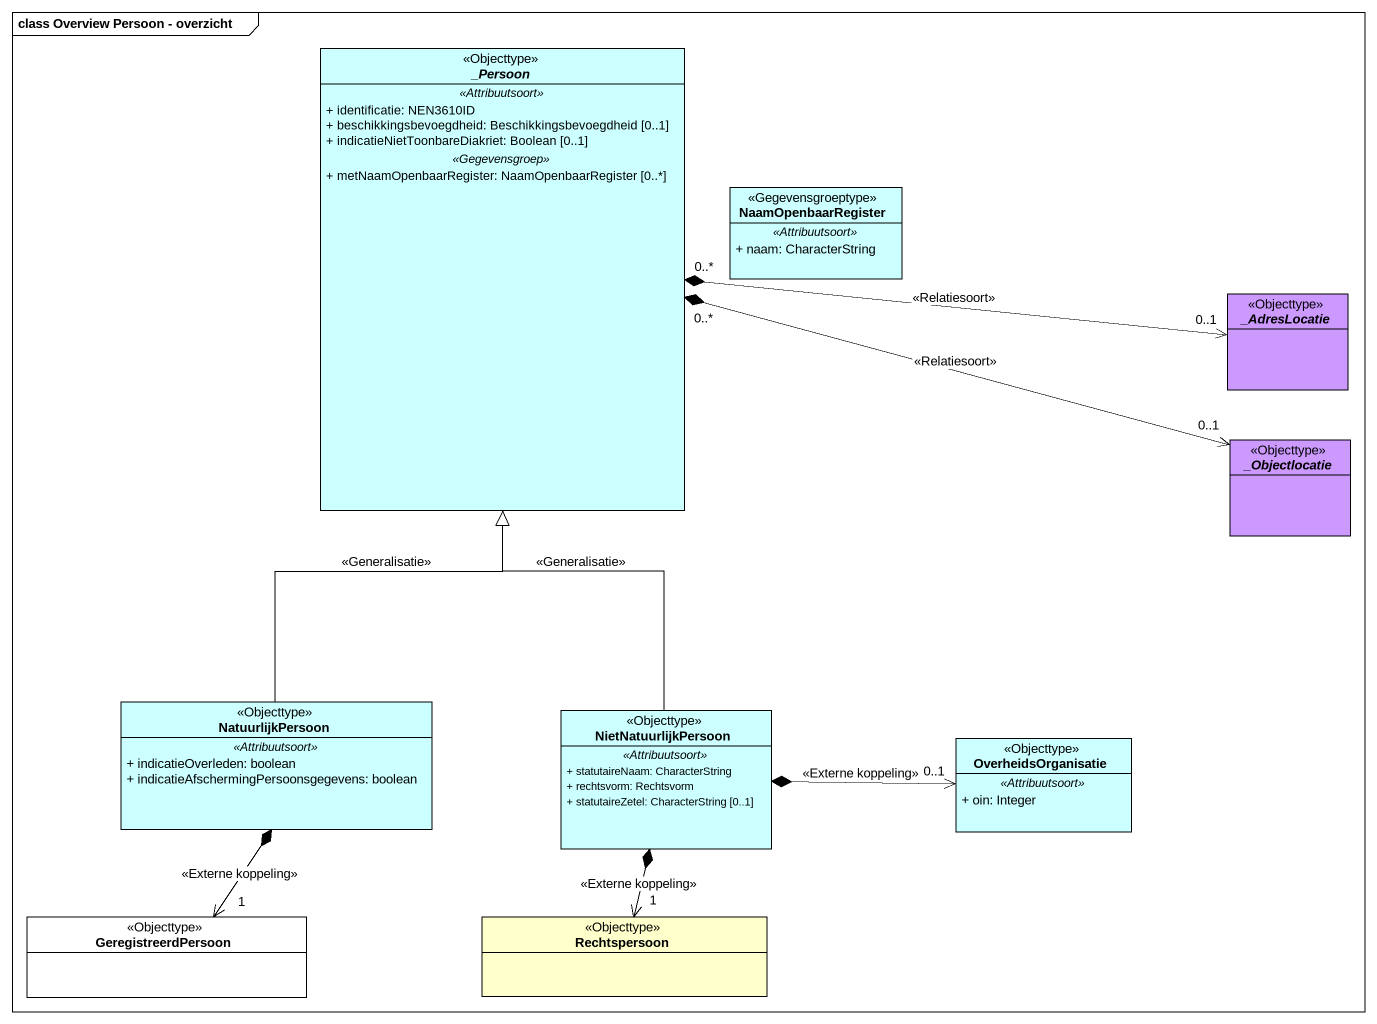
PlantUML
@startuml
mainframe class Overview Persoon - overzicht
hide circle
hide empty members
skinparam classAttributeIconSize 0
abstract class "_Persoon" as Persoon <<Objecttype>> #CCFFFF {
  .. <<Attribuutsoort>> ..
  + identificatie: NEN3610ID
  + beschikkingsbevoegdheid: Beschikkingsbevoegdheid [0..1]
  + indicatieNietToonbareDiakriet: Boolean [0..1]
  .. <<Gegevensgroep>> ..
  + metNaamOpenbaarRegister: NaamOpenbaarRegister [0..*]
}
class NaamOpenbaarRegister <<Gegevensgroeptype>> #CCFFFF {
  .. <<Attribuutsoort>> ..
  + naam: CharacterString
}
abstract class "_AdresLocatie" as AdresLocatie <<Objecttype>> #CC99FF
abstract class "_Objectlocatie" as Objectlocatie <<Objecttype>> #CC99FF
class NatuurlijkPersoon <<Objecttype>> #CCFFFF {
  .. <<Attribuutsoort>> ..
  + indicatieOverleden: boolean
  + indicatieAfschermingPersoonsgegevens: boolean
}
class NietNatuurlijkPersoon <<Objecttype>> #CCFFFF {
  .. <<Attribuutsoort>> ..
  + statutaireNaam: CharacterString
  + rechtsvorm: Rechtsvorm
  + statutaireZetel: CharacterString [0..1]
}
class OverheidsOrganisatie <<Objecttype>> #CCFFFF {
  .. <<Attribuutsoort>> ..
  + oin: Integer
}
class GeregistreerdPersoon <<Objecttype>> #FFFFFF
class Rechtspersoon <<Objecttype>>
Persoon "0..*" *-right-> "0..1" AdresLocatie : <<Relatiesoort>>
Persoon "0..*" *-right-> "0..1" Objectlocatie : <<Relatiesoort>>
NatuurlijkPersoon -up-|> Persoon : <<Generalisatie>>
NatuurlijkPersoon *--> "1" GeregistreerdPersoon : <<Externe koppeling>>
NietNatuurlijkPersoon -up-|> Persoon : <<Generalisatie>>
NietNatuurlijkPersoon *-right-> "0..1" OverheidsOrganisatie : <<Externe koppeling>>
NietNatuurlijkPersoon *--> "1" Rechtspersoon : <<Externe koppeling>>
@enduml
